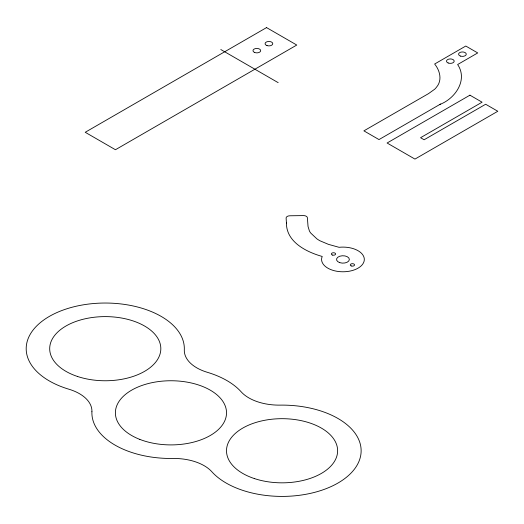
<?xml version="1.0" encoding="UTF-8"?>
<svg xmlns="http://www.w3.org/2000/svg" width="524" height="524" viewBox="0 0 524 524"><rect width="100%" height="100%" fill="white"/><g stroke="black" fill="none" stroke-linecap="round" stroke-linejoin="round"><path stroke-width="0.79" d="M440.527 104.06L379.003 139.581L363.892 130.856L428.521 93.626L434.678 89.224A28.984 16.735 0 0 0 436.472 87.22C442.472 80.369 439.964 70.491 434.645 64.013L465.784 46.033L477.731 52.931L457.642 64.531C468.142 80.041 455.087 98.741 439.787 104.466M220.801 49.531L278.178 82.654M286.464 223.506L286.117 218.108A3.845 2.22 0 0 1 289.87 215.783L303.442 215.593A3.845 2.22 0 0 1 307.378 217.709L308.047 226.506L309.422 230.986A28.984 16.735 0 0 0 310.778 233.101L316.85 238.813A33.431 19.303 0 0 0 320.059 240.824L328.456 244.361L339.054 247.308A21.373 12.34 0 0 1 364.298 258.941A21.373 12.34 0 0 1 340.777 271.714A21.373 12.34 0 0 1 322.214 256.459C306.396 251.992 286.189 241.97 286.438 222.923M266.552 27.595L85.222 132.284L115.444 149.733L296.774 45.044L266.552 27.595M469.936 95.178L387.092 143.006L414.956 159.093L497.8 111.265L485.656 104.25L424.132 139.77L420.562 137.707L482.087 102.193L469.936 95.178M351.218 265.93A2.135 1.231 0 0 0 354.545 264.993A2.135 1.231 0 0 0 351.48 263.795A2.135 1.231 0 0 0 351.218 265.93M332.419 255.05A2.135 1.231 0 0 0 335.622 253.976A2.135 1.231 0 0 0 332.419 252.909A2.135 1.231 0 0 0 332.419 255.05M339.742 262.648A6.412 3.701 0 0 0 349.357 259.446A6.412 3.701 0 0 0 339.742 256.236A6.412 3.701 0 0 0 339.742 262.648M254.677 52.492A3.845 2.22 0 0 0 260.67 50.808A3.845 2.22 0 0 0 255.155 48.653A3.845 2.22 0 0 0 254.677 52.492M266.998 45.595A3.845 2.22 0 0 0 272.768 43.669A3.845 2.22 0 0 0 266.998 41.75A3.845 2.22 0 0 0 266.998 45.595M460.504 56.094A3.845 2.22 0 0 0 466.275 54.175A3.845 2.22 0 0 0 460.504 52.249A3.845 2.22 0 0 0 460.504 56.094M448.184 62.991A3.845 2.22 0 0 0 454.177 61.315A3.845 2.22 0 0 0 448.655 59.153A3.845 2.22 0 0 0 448.184 62.991M91.916 411.713A79.065 45.647 0 0 0 172.887 458.467A42.739 24.674 0 0 1 211.873 471.777A79.065 45.647 0 0 0 307.464 493.988A79.065 45.647 0 0 0 359.916 442.78A79.065 45.647 0 0 0 280.13 405.124A42.739 24.674 0 0 1 241.151 391.814A79.065 45.647 0 0 0 207.36 372.309A42.739 24.674 0 0 1 184.31 349.796A79.065 45.647 0 0 0 119.086 303.737A79.065 45.647 0 0 0 30.385 334.017A79.065 45.647 0 0 0 68.867 389.208A42.739 24.674 0 0 1 91.916 411.713M77.487 376.468A55.564 32.075 0 0 0 160.822 348.683A55.564 32.075 0 0 0 77.487 320.904A55.564 32.075 0 0 0 77.487 376.468M139.816 439.394A55.564 32.075 0 0 0 226.381 415.119A55.564 32.075 0 0 0 146.681 383.974A55.564 32.075 0 0 0 139.816 439.394M254.284 478.536A55.564 32.075 0 0 0 337.626 450.758A55.564 32.075 0 0 0 254.284 422.979A55.564 32.075 0 0 0 254.284 478.536"/></g></svg>
